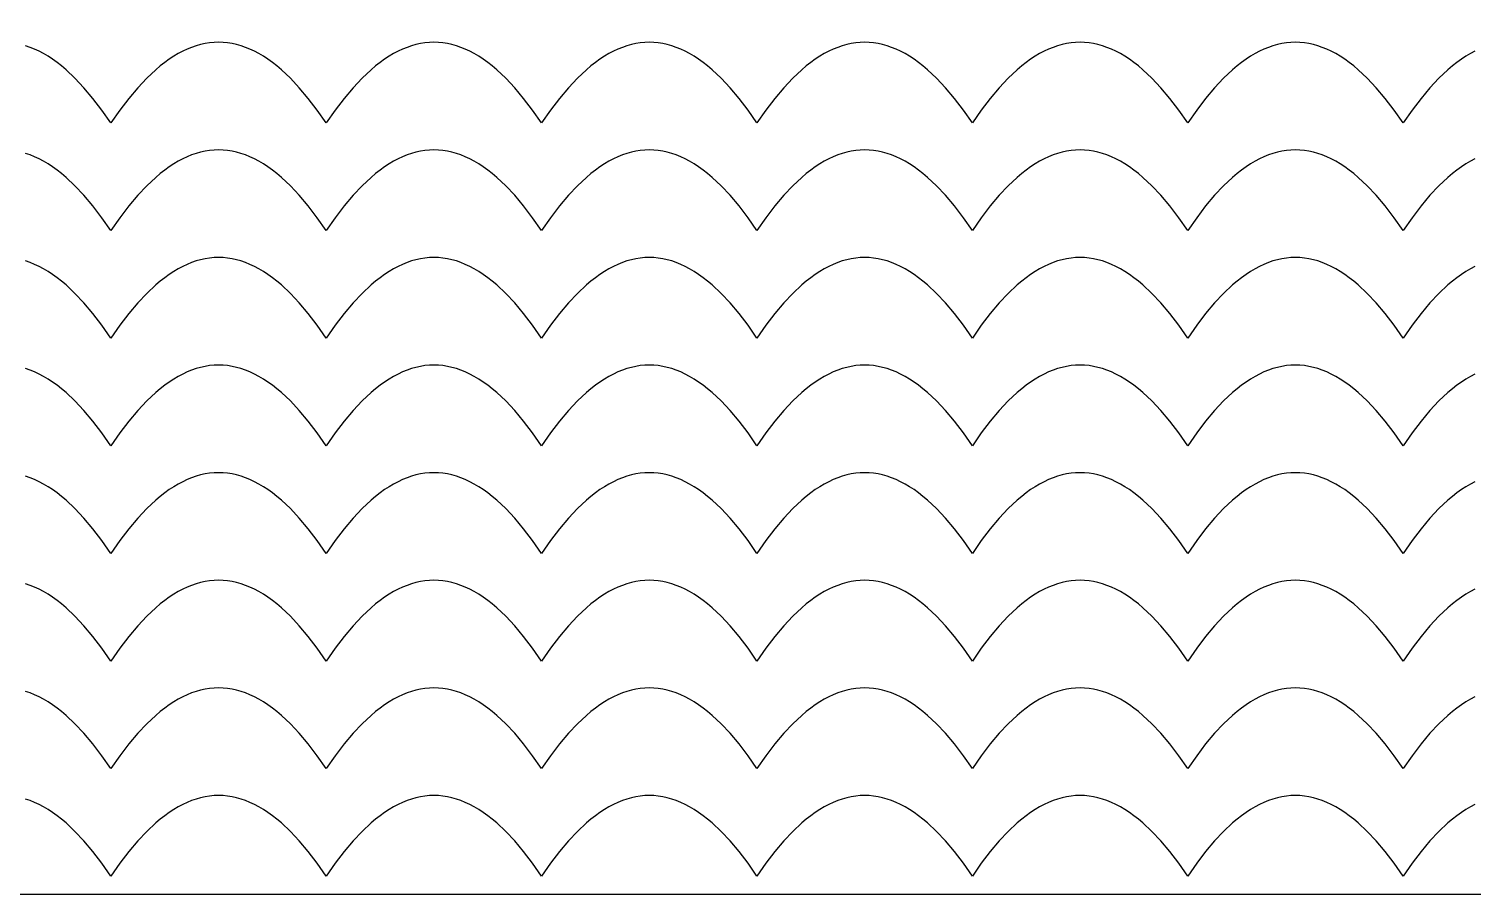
# Model space of a CAD drawing. Extents: x -831 to 1547, y -1426 to -385.
# Drawn here: x 124.4 to 184.7, y -740 to -703.8 of the extents above; entities that cross this region are included whole.
import ezdxf

# ---------------------------------------------------------------- set-up
doc = ezdxf.new("R2010")
doc.units = 0
doc.layers.add('CUT', color=18, linetype='CONTINUOUS')
doc.layers.add('ENGRAVE', color=1, linetype='CONTINUOUS')

msp = doc.modelspace()

# ---------------------------------------------------------------- linework, layer by layer
at = {"layer": 'CUT'}
msp.add_lwpolyline([(1.841, -695.709), (-1.159, -695.709), (-1.159, -707.709), (1.842, -707.709), (1.841, -739.959), (253.842, -739.959), (253.842, -663.459), (1.842, -663.459)], close=True, dxfattribs=at)
at = {"layer": 'ENGRAVE'}
for points in [[(184.842, -704.709), (184.654, -704.808), (184.467, -704.92), (184.279, -705.043), (184.092, -705.178), (183.904, -705.324), (183.717, -705.482), (183.342, -705.834), (182.967, -706.232), (182.592, -706.678), (182.217, -707.17), (181.842, -707.709), (181.467, -707.17), (181.092, -706.678), (180.717, -706.232), (180.342, -705.834), (179.967, -705.482), (179.779, -705.324), (179.592, -705.178), (179.404, -705.043), (179.217, -704.92), (179.029, -704.808), (178.842, -704.709), (178.654, -704.621), (178.467, -704.545), (178.279, -704.48), (178.092, -704.428), (177.904, -704.387), (177.717, -704.357), (177.529, -704.34), (177.342, -704.334), (177.154, -704.34), (176.967, -704.357), (176.779, -704.387), (176.592, -704.428), (176.404, -704.48), (176.217, -704.545), (176.029, -704.621), (175.842, -704.709), (175.654, -704.808), (175.467, -704.92), (175.279, -705.043), (175.092, -705.178), (174.904, -705.324), (174.717, -705.482), (174.342, -705.834), (173.967, -706.232), (173.592, -706.678), (173.217, -707.17), (172.842, -707.709), (172.467, -707.17), (172.092, -706.678), (171.717, -706.232), (171.342, -705.834), (170.967, -705.482), (170.779, -705.324), (170.592, -705.178), (170.404, -705.043), (170.217, -704.92), (170.029, -704.808), (169.842, -704.709), (169.654, -704.621), (169.467, -704.545), (169.279, -704.48), (169.092, -704.428), (168.904, -704.387), (168.717, -704.357), (168.529, -704.34), (168.342, -704.334), (168.154, -704.34), (167.967, -704.357), (167.779, -704.387), (167.592, -704.428), (167.404, -704.48), (167.217, -704.545), (167.029, -704.621), (166.842, -704.709), (166.654, -704.808), (166.467, -704.92), (166.279, -705.043), (166.092, -705.178), (165.904, -705.324), (165.717, -705.482), (165.342, -705.834), (164.967, -706.232), (164.592, -706.678), (164.217, -707.17), (163.842, -707.709), (163.467, -707.17), (163.092, -706.678), (162.717, -706.232), (162.342, -705.834), (161.967, -705.482), (161.779, -705.324), (161.592, -705.178), (161.404, -705.043), (161.217, -704.92), (161.029, -704.808), (160.842, -704.709), (160.654, -704.621), (160.467, -704.545), (160.279, -704.48), (160.092, -704.428), (159.904, -704.387), (159.717, -704.357), (159.529, -704.34), (159.342, -704.334), (159.154, -704.34), (158.967, -704.357), (158.779, -704.387), (158.592, -704.428), (158.404, -704.48), (158.217, -704.545), (158.029, -704.621), (157.842, -704.709), (157.654, -704.808), (157.467, -704.92), (157.279, -705.043), (157.092, -705.178), (156.904, -705.324), (156.717, -705.482), (156.342, -705.834), (155.967, -706.232), (155.592, -706.678), (155.217, -707.17), (154.842, -707.709), (154.467, -707.17), (154.092, -706.678), (153.717, -706.232), (153.342, -705.834), (152.967, -705.482), (152.779, -705.324), (152.592, -705.178), (152.404, -705.043), (152.217, -704.92), (152.029, -704.808), (151.842, -704.709), (151.654, -704.621), (151.467, -704.545), (151.279, -704.48), (151.092, -704.428), (150.904, -704.387), (150.717, -704.357), (150.529, -704.34), (150.342, -704.334), (150.154, -704.34), (149.967, -704.357), (149.779, -704.387), (149.592, -704.428), (149.404, -704.48), (149.217, -704.545), (149.029, -704.621), (148.842, -704.709), (148.654, -704.808), (148.467, -704.92), (148.279, -705.043), (148.092, -705.178), (147.904, -705.324), (147.717, -705.482), (147.342, -705.834), (146.967, -706.232), (146.592, -706.678), (146.217, -707.17), (145.842, -707.709), (145.467, -707.17), (145.092, -706.678), (144.717, -706.232), (144.342, -705.834), (143.967, -705.482), (143.779, -705.324), (143.592, -705.178), (143.404, -705.043), (143.217, -704.92), (143.029, -704.808), (142.842, -704.709), (142.654, -704.621), (142.467, -704.545), (142.279, -704.48), (142.092, -704.428), (141.904, -704.387), (141.717, -704.357), (141.529, -704.34), (141.342, -704.334), (141.154, -704.34), (140.967, -704.357), (140.779, -704.387), (140.592, -704.428), (140.404, -704.48), (140.217, -704.545), (140.029, -704.621), (139.842, -704.709), (139.654, -704.809), (139.467, -704.92), (139.279, -705.043), (139.092, -705.178), (138.904, -705.324), (138.717, -705.482), (138.342, -705.834), (137.967, -706.232), (137.592, -706.678), (137.217, -707.17), (136.842, -707.709), (136.467, -707.17), (136.092, -706.678), (135.717, -706.232), (135.342, -705.834), (134.967, -705.482), (134.779, -705.324), (134.592, -705.178), (134.404, -705.043), (134.217, -704.92), (134.029, -704.809), (133.842, -704.709), (133.655, -704.621), (133.467, -704.545), (133.28, -704.48), (133.092, -704.428), (132.905, -704.387), (132.717, -704.357), (132.53, -704.34), (132.342, -704.334), (132.154, -704.34), (131.967, -704.357), (131.779, -704.387), (131.592, -704.428), (131.405, -704.48), (131.217, -704.545), (131.029, -704.621), (130.842, -704.709), (130.655, -704.809), (130.467, -704.92), (130.28, -705.043), (130.092, -705.178), (129.905, -705.324), (129.717, -705.482), (129.342, -705.834), (128.967, -706.232), (128.592, -706.678), (128.217, -707.17), (127.842, -707.709), (127.467, -707.17), (127.092, -706.678), (126.717, -706.232), (126.342, -705.834), (125.967, -705.482), (125.779, -705.324), (125.592, -705.178), (125.405, -705.043), (125.217, -704.92), (125.029, -704.809), (124.842, -704.709), (124.655, -704.621), (124.467, -704.545), (124.28, -704.48)], [(184.842, -709.209), (184.654, -709.308), (184.467, -709.42), (184.279, -709.543), (184.092, -709.678), (183.904, -709.824), (183.717, -709.982), (183.342, -710.334), (182.967, -710.732), (182.592, -711.178), (182.217, -711.67), (181.842, -712.209), (181.467, -711.67), (181.092, -711.178), (180.717, -710.732), (180.342, -710.334), (179.967, -709.982), (179.779, -709.824), (179.592, -709.678), (179.404, -709.543), (179.217, -709.42), (179.029, -709.308), (178.842, -709.209), (178.654, -709.121), (178.467, -709.045), (178.279, -708.98), (178.092, -708.928), (177.904, -708.887), (177.717, -708.857), (177.529, -708.84), (177.342, -708.834), (177.154, -708.84), (176.967, -708.857), (176.779, -708.887), (176.592, -708.928), (176.404, -708.98), (176.217, -709.045), (176.029, -709.121), (175.842, -709.209), (175.654, -709.308), (175.467, -709.42), (175.279, -709.543), (175.092, -709.678), (174.904, -709.824), (174.717, -709.982), (174.342, -710.334), (173.967, -710.732), (173.592, -711.178), (173.217, -711.67), (172.842, -712.209), (172.467, -711.67), (172.092, -711.178), (171.717, -710.732), (171.342, -710.334), (170.967, -709.982), (170.779, -709.824), (170.592, -709.678), (170.404, -709.543), (170.217, -709.42), (170.029, -709.308), (169.842, -709.209), (169.654, -709.121), (169.467, -709.045), (169.279, -708.98), (169.092, -708.928), (168.904, -708.887), (168.717, -708.857), (168.529, -708.84), (168.342, -708.834), (168.154, -708.84), (167.967, -708.857), (167.779, -708.887), (167.592, -708.928), (167.404, -708.98), (167.217, -709.045), (167.029, -709.121), (166.842, -709.209), (166.654, -709.308), (166.467, -709.42), (166.279, -709.543), (166.092, -709.678), (165.904, -709.824), (165.717, -709.982), (165.342, -710.334), (164.967, -710.732), (164.592, -711.178), (164.217, -711.67), (163.842, -712.209), (163.467, -711.67), (163.092, -711.178), (162.717, -710.732), (162.342, -710.334), (161.967, -709.982), (161.779, -709.824), (161.592, -709.678), (161.404, -709.543), (161.217, -709.42), (161.029, -709.308), (160.842, -709.209), (160.654, -709.121), (160.467, -709.045), (160.279, -708.98), (160.092, -708.928), (159.904, -708.887), (159.717, -708.857), (159.529, -708.84), (159.342, -708.834), (159.154, -708.84), (158.967, -708.857), (158.779, -708.887), (158.592, -708.928), (158.404, -708.98), (158.217, -709.045), (158.029, -709.121), (157.842, -709.209), (157.654, -709.308), (157.467, -709.42), (157.279, -709.543), (157.092, -709.678), (156.904, -709.824), (156.717, -709.982), (156.342, -710.334), (155.967, -710.732), (155.592, -711.178), (155.217, -711.67), (154.842, -712.209), (154.467, -711.67), (154.092, -711.178), (153.717, -710.732), (153.342, -710.334), (152.967, -709.982), (152.779, -709.824), (152.592, -709.678), (152.404, -709.543), (152.217, -709.42), (152.029, -709.308), (151.842, -709.209), (151.654, -709.121), (151.467, -709.045), (151.279, -708.98), (151.092, -708.928), (150.904, -708.887), (150.717, -708.857), (150.529, -708.84), (150.342, -708.834), (150.154, -708.84), (149.967, -708.857), (149.779, -708.887), (149.592, -708.928), (149.404, -708.98), (149.217, -709.045), (149.029, -709.121), (148.842, -709.209), (148.654, -709.308), (148.467, -709.42), (148.279, -709.543), (148.092, -709.678), (147.904, -709.824), (147.717, -709.982), (147.342, -710.334), (146.967, -710.732), (146.592, -711.178), (146.217, -711.67), (145.842, -712.209), (145.467, -711.67), (145.092, -711.178), (144.717, -710.732), (144.342, -710.334), (143.967, -709.982), (143.779, -709.824), (143.592, -709.678), (143.404, -709.543), (143.217, -709.42), (143.029, -709.308), (142.842, -709.209), (142.654, -709.121), (142.467, -709.045), (142.279, -708.98), (142.092, -708.928), (141.904, -708.887), (141.717, -708.857), (141.529, -708.84), (141.342, -708.834), (141.154, -708.84), (140.967, -708.857), (140.779, -708.887), (140.592, -708.928), (140.404, -708.98), (140.217, -709.045), (140.029, -709.121), (139.842, -709.209), (139.654, -709.309), (139.467, -709.42), (139.279, -709.543), (139.092, -709.678), (138.904, -709.824), (138.717, -709.982), (138.342, -710.334), (137.967, -710.732), (137.592, -711.178), (137.217, -711.67), (136.842, -712.209), (136.467, -711.67), (136.092, -711.178), (135.717, -710.732), (135.342, -710.334), (134.967, -709.982), (134.779, -709.824), (134.592, -709.678), (134.404, -709.543), (134.217, -709.42), (134.029, -709.309), (133.842, -709.209), (133.654, -709.121), (133.467, -709.045), (133.279, -708.98), (133.092, -708.928), (132.904, -708.887), (132.717, -708.857), (132.529, -708.84), (132.342, -708.834), (132.154, -708.84), (131.967, -708.857), (131.779, -708.887), (131.592, -708.928), (131.404, -708.98), (131.217, -709.045), (131.029, -709.121), (130.842, -709.209), (130.654, -709.309), (130.467, -709.42), (130.279, -709.543), (130.092, -709.678), (129.904, -709.824), (129.717, -709.982), (129.342, -710.334), (128.967, -710.732), (128.592, -711.178), (128.217, -711.67), (127.842, -712.209), (127.467, -711.67), (127.092, -711.178), (126.717, -710.732), (126.342, -710.334), (125.967, -709.982), (125.779, -709.824), (125.592, -709.678), (125.404, -709.543), (125.217, -709.42), (125.029, -709.309), (124.842, -709.209), (124.654, -709.121), (124.467, -709.045), (124.279, -708.98)], [(184.842, -713.709), (184.654, -713.808), (184.467, -713.92), (184.279, -714.043), (184.092, -714.178), (183.904, -714.324), (183.717, -714.482), (183.342, -714.834), (182.967, -715.232), (182.592, -715.678), (182.217, -716.17), (181.842, -716.709), (181.467, -716.17), (181.092, -715.678), (180.717, -715.232), (180.342, -714.834), (179.967, -714.482), (179.779, -714.324), (179.592, -714.178), (179.404, -714.043), (179.217, -713.92), (179.029, -713.808), (178.842, -713.709), (178.654, -713.621), (178.467, -713.545), (178.279, -713.48), (178.092, -713.428), (177.904, -713.387), (177.717, -713.357), (177.529, -713.34), (177.342, -713.334), (177.154, -713.34), (176.967, -713.357), (176.779, -713.387), (176.592, -713.428), (176.404, -713.48), (176.217, -713.545), (176.029, -713.621), (175.842, -713.709), (175.654, -713.808), (175.467, -713.92), (175.279, -714.043), (175.092, -714.178), (174.904, -714.324), (174.717, -714.482), (174.342, -714.834), (173.967, -715.232), (173.592, -715.678), (173.217, -716.17), (172.842, -716.709), (172.467, -716.17), (172.092, -715.678), (171.717, -715.232), (171.342, -714.834), (170.967, -714.482), (170.779, -714.324), (170.592, -714.178), (170.404, -714.043), (170.217, -713.92), (170.029, -713.808), (169.842, -713.709), (169.654, -713.621), (169.467, -713.545), (169.279, -713.48), (169.092, -713.428), (168.904, -713.387), (168.717, -713.357), (168.529, -713.34), (168.342, -713.334), (168.154, -713.34), (167.967, -713.357), (167.779, -713.387), (167.592, -713.428), (167.404, -713.48), (167.217, -713.545), (167.029, -713.621), (166.842, -713.709), (166.654, -713.808), (166.467, -713.92), (166.279, -714.043), (166.092, -714.178), (165.904, -714.324), (165.717, -714.482), (165.342, -714.834), (164.967, -715.232), (164.592, -715.678), (164.217, -716.17), (163.842, -716.709), (163.467, -716.17), (163.092, -715.678), (162.717, -715.232), (162.342, -714.834), (161.967, -714.482), (161.779, -714.324), (161.592, -714.178), (161.404, -714.043), (161.217, -713.92), (161.029, -713.808), (160.842, -713.709), (160.654, -713.621), (160.467, -713.545), (160.279, -713.48), (160.092, -713.428), (159.904, -713.387), (159.717, -713.357), (159.529, -713.34), (159.342, -713.334), (159.154, -713.34), (158.967, -713.357), (158.779, -713.387), (158.592, -713.428), (158.404, -713.48), (158.217, -713.545), (158.029, -713.621), (157.842, -713.709), (157.654, -713.808), (157.467, -713.92), (157.279, -714.043), (157.092, -714.178), (156.904, -714.324), (156.717, -714.482), (156.342, -714.834), (155.967, -715.232), (155.592, -715.678), (155.217, -716.17), (154.842, -716.709), (154.467, -716.17), (154.092, -715.678), (153.717, -715.232), (153.342, -714.834), (152.967, -714.482), (152.779, -714.324), (152.592, -714.178), (152.404, -714.043), (152.217, -713.92), (152.029, -713.808), (151.842, -713.709), (151.654, -713.621), (151.467, -713.545), (151.279, -713.48), (151.092, -713.428), (150.904, -713.387), (150.717, -713.357), (150.529, -713.34), (150.342, -713.334), (150.154, -713.34), (149.967, -713.357), (149.779, -713.387), (149.592, -713.428), (149.404, -713.48), (149.217, -713.545), (149.029, -713.621), (148.842, -713.709), (148.654, -713.808), (148.467, -713.92), (148.279, -714.043), (148.092, -714.178), (147.904, -714.324), (147.717, -714.482), (147.342, -714.834), (146.967, -715.232), (146.592, -715.678), (146.217, -716.17), (145.842, -716.709), (145.467, -716.17), (145.092, -715.678), (144.717, -715.232), (144.342, -714.834), (143.967, -714.482), (143.779, -714.324), (143.592, -714.178), (143.404, -714.043), (143.217, -713.92), (143.029, -713.809), (142.842, -713.709), (142.654, -713.621), (142.467, -713.545), (142.279, -713.48), (142.092, -713.428), (141.904, -713.387), (141.717, -713.357), (141.529, -713.34), (141.342, -713.334), (141.154, -713.34), (140.967, -713.357), (140.779, -713.387), (140.592, -713.428), (140.404, -713.48), (140.217, -713.545), (140.029, -713.621), (139.842, -713.709), (139.654, -713.809), (139.467, -713.92), (139.279, -714.043), (139.092, -714.178), (138.904, -714.324), (138.717, -714.482), (138.342, -714.834), (137.967, -715.232), (137.592, -715.678), (137.217, -716.17), (136.842, -716.709), (136.467, -716.17), (136.092, -715.678), (135.717, -715.232), (135.342, -714.834), (134.967, -714.482), (134.779, -714.324), (134.592, -714.178), (134.404, -714.043), (134.217, -713.92), (134.029, -713.809), (133.842, -713.709), (133.654, -713.621), (133.467, -713.545), (133.279, -713.48), (133.092, -713.428), (132.904, -713.387), (132.717, -713.357), (132.529, -713.34), (132.342, -713.334), (132.154, -713.34), (131.967, -713.357), (131.779, -713.387), (131.592, -713.428), (131.404, -713.48), (131.217, -713.545), (131.029, -713.621), (130.842, -713.709), (130.654, -713.809), (130.467, -713.92), (130.279, -714.043), (130.092, -714.178), (129.904, -714.324), (129.717, -714.482), (129.342, -714.834), (128.967, -715.232), (128.592, -715.678), (128.217, -716.17), (127.842, -716.709), (127.467, -716.17), (127.092, -715.678), (126.717, -715.232), (126.342, -714.834), (125.967, -714.482), (125.779, -714.324), (125.592, -714.178), (125.404, -714.043), (125.217, -713.92), (125.029, -713.809), (124.842, -713.709), (124.654, -713.621), (124.467, -713.545), (124.279, -713.48)], [(184.842, -718.209), (184.654, -718.308), (184.467, -718.42), (184.279, -718.543), (184.092, -718.678), (183.904, -718.824), (183.717, -718.982), (183.342, -719.334), (182.967, -719.732), (182.592, -720.178), (182.217, -720.67), (181.842, -721.209), (181.467, -720.67), (181.092, -720.178), (180.717, -719.732), (180.342, -719.334), (179.967, -718.982), (179.779, -718.824), (179.592, -718.678), (179.404, -718.543), (179.217, -718.42), (179.029, -718.308), (178.842, -718.209), (178.654, -718.121), (178.467, -718.045), (178.279, -717.98), (178.092, -717.928), (177.904, -717.887), (177.717, -717.857), (177.529, -717.84), (177.342, -717.834), (177.154, -717.84), (176.967, -717.857), (176.779, -717.887), (176.592, -717.928), (176.404, -717.98), (176.217, -718.045), (176.029, -718.121), (175.842, -718.209), (175.654, -718.308), (175.467, -718.42), (175.279, -718.543), (175.092, -718.678), (174.904, -718.824), (174.717, -718.982), (174.342, -719.334), (173.967, -719.732), (173.592, -720.178), (173.217, -720.67), (172.842, -721.209), (172.467, -720.67), (172.092, -720.178), (171.717, -719.732), (171.342, -719.334), (170.967, -718.982), (170.779, -718.824), (170.592, -718.678), (170.404, -718.543), (170.217, -718.42), (170.029, -718.308), (169.842, -718.209), (169.654, -718.121), (169.467, -718.045), (169.279, -717.98), (169.092, -717.928), (168.904, -717.887), (168.717, -717.857), (168.529, -717.84), (168.342, -717.834), (168.154, -717.84), (167.967, -717.857), (167.779, -717.887), (167.592, -717.928), (167.404, -717.98), (167.217, -718.045), (167.029, -718.121), (166.842, -718.209), (166.654, -718.308), (166.467, -718.42), (166.279, -718.543), (166.092, -718.678), (165.904, -718.824), (165.717, -718.982), (165.342, -719.334), (164.967, -719.732), (164.592, -720.178), (164.217, -720.67), (163.842, -721.209), (163.467, -720.67), (163.092, -720.178), (162.717, -719.732), (162.342, -719.334), (161.967, -718.982), (161.779, -718.824), (161.592, -718.678), (161.404, -718.543), (161.217, -718.42), (161.029, -718.308), (160.842, -718.209), (160.654, -718.121), (160.467, -718.045), (160.279, -717.98), (160.092, -717.928), (159.904, -717.887), (159.717, -717.857), (159.529, -717.84), (159.342, -717.834), (159.154, -717.84), (158.967, -717.857), (158.779, -717.887), (158.592, -717.928), (158.404, -717.98), (158.217, -718.045), (158.029, -718.121), (157.842, -718.209), (157.654, -718.308), (157.467, -718.42), (157.279, -718.543), (157.092, -718.678), (156.904, -718.824), (156.717, -718.982), (156.342, -719.334), (155.967, -719.732), (155.592, -720.178), (155.217, -720.67), (154.842, -721.209), (154.467, -720.67), (154.092, -720.178), (153.717, -719.732), (153.342, -719.334), (152.967, -718.982), (152.779, -718.824), (152.592, -718.678), (152.404, -718.543), (152.217, -718.42), (152.029, -718.308), (151.842, -718.209), (151.654, -718.121), (151.467, -718.045), (151.279, -717.98), (151.092, -717.928), (150.904, -717.887), (150.717, -717.857), (150.529, -717.84), (150.342, -717.834), (150.154, -717.84), (149.967, -717.857), (149.779, -717.887), (149.592, -717.928), (149.404, -717.98), (149.217, -718.045), (149.029, -718.121), (148.842, -718.209), (148.654, -718.308), (148.467, -718.42), (148.279, -718.543), (148.092, -718.678), (147.904, -718.824), (147.717, -718.982), (147.342, -719.334), (146.967, -719.732), (146.592, -720.178), (146.217, -720.67), (145.842, -721.209), (145.467, -720.67), (145.092, -720.178), (144.717, -719.732), (144.342, -719.334), (143.967, -718.982), (143.779, -718.824), (143.592, -718.678), (143.404, -718.543), (143.217, -718.42), (143.029, -718.308), (142.842, -718.209), (142.654, -718.121), (142.467, -718.045), (142.279, -717.98), (142.092, -717.928), (141.904, -717.887), (141.717, -717.857), (141.529, -717.84), (141.342, -717.834), (141.154, -717.84), (140.967, -717.857), (140.779, -717.887), (140.592, -717.928), (140.404, -717.98), (140.217, -718.045), (140.029, -718.121), (139.842, -718.209), (139.654, -718.308), (139.467, -718.42), (139.279, -718.543), (139.092, -718.678), (138.904, -718.824), (138.717, -718.982), (138.342, -719.334), (137.967, -719.732), (137.592, -720.178), (137.217, -720.67), (136.842, -721.209), (136.467, -720.67), (136.092, -720.178), (135.717, -719.732), (135.342, -719.334), (134.967, -718.982), (134.779, -718.824), (134.592, -718.678), (134.404, -718.543), (134.217, -718.42), (134.029, -718.309), (133.842, -718.209), (133.654, -718.121), (133.467, -718.045), (133.279, -717.98), (133.092, -717.928), (132.904, -717.887), (132.717, -717.857), (132.529, -717.84), (132.342, -717.834), (132.154, -717.84), (131.967, -717.857), (131.779, -717.887), (131.592, -717.928), (131.404, -717.98), (131.217, -718.045), (131.029, -718.121), (130.842, -718.209), (130.654, -718.309), (130.467, -718.42), (130.279, -718.543), (130.092, -718.678), (129.904, -718.824), (129.717, -718.982), (129.342, -719.334), (128.967, -719.732), (128.592, -720.178), (128.217, -720.67), (127.842, -721.209), (127.467, -720.67), (127.092, -720.178), (126.717, -719.732), (126.342, -719.334), (125.967, -718.982), (125.779, -718.824), (125.592, -718.678), (125.404, -718.543), (125.217, -718.42), (125.029, -718.309), (124.842, -718.209), (124.654, -718.121), (124.467, -718.045), (124.279, -717.98)], [(184.842, -722.709), (184.654, -722.808), (184.467, -722.92), (184.279, -723.043), (184.092, -723.178), (183.904, -723.324), (183.717, -723.482), (183.342, -723.834), (182.967, -724.232), (182.592, -724.678), (182.217, -725.17), (181.842, -725.709), (181.467, -725.17), (181.092, -724.678), (180.717, -724.232), (180.342, -723.834), (179.967, -723.482), (179.779, -723.324), (179.592, -723.178), (179.404, -723.043), (179.217, -722.92), (179.029, -722.808), (178.842, -722.709), (178.654, -722.621), (178.467, -722.545), (178.279, -722.48), (178.092, -722.428), (177.904, -722.387), (177.717, -722.357), (177.529, -722.34), (177.342, -722.334), (177.154, -722.34), (176.967, -722.357), (176.779, -722.387), (176.592, -722.428), (176.404, -722.48), (176.217, -722.545), (176.029, -722.621), (175.842, -722.709), (175.654, -722.808), (175.467, -722.92), (175.279, -723.043), (175.092, -723.178), (174.904, -723.324), (174.717, -723.482), (174.342, -723.834), (173.967, -724.232), (173.592, -724.678), (173.217, -725.17), (172.842, -725.709), (172.467, -725.17), (172.092, -724.678), (171.717, -724.232), (171.342, -723.834), (170.967, -723.482), (170.779, -723.324), (170.592, -723.178), (170.404, -723.043), (170.217, -722.92), (170.029, -722.808), (169.842, -722.709), (169.654, -722.621), (169.467, -722.545), (169.279, -722.48), (169.092, -722.428), (168.904, -722.387), (168.717, -722.357), (168.529, -722.34), (168.342, -722.334), (168.154, -722.34), (167.967, -722.357), (167.779, -722.387), (167.592, -722.428), (167.404, -722.48), (167.217, -722.545), (167.029, -722.621), (166.842, -722.709), (166.654, -722.808), (166.467, -722.92), (166.279, -723.043), (166.092, -723.178), (165.904, -723.324), (165.717, -723.482), (165.342, -723.834), (164.967, -724.232), (164.592, -724.678), (164.217, -725.17), (163.842, -725.709), (163.467, -725.17), (163.092, -724.678), (162.717, -724.232), (162.342, -723.834), (161.967, -723.482), (161.779, -723.324), (161.592, -723.178), (161.404, -723.043), (161.217, -722.92), (161.029, -722.808), (160.842, -722.709), (160.654, -722.621), (160.467, -722.545), (160.279, -722.48), (160.092, -722.428), (159.904, -722.387), (159.717, -722.357), (159.529, -722.34), (159.342, -722.334), (159.154, -722.34), (158.967, -722.357), (158.779, -722.387), (158.592, -722.428), (158.404, -722.48), (158.217, -722.545), (158.029, -722.621), (157.842, -722.709), (157.654, -722.808), (157.467, -722.92), (157.279, -723.043), (157.092, -723.178), (156.904, -723.324), (156.717, -723.482), (156.342, -723.834), (155.967, -724.232), (155.592, -724.678), (155.217, -725.17), (154.842, -725.709), (154.467, -725.17), (154.092, -724.678), (153.717, -724.232), (153.342, -723.834), (152.967, -723.482), (152.779, -723.324), (152.592, -723.178), (152.404, -723.043), (152.217, -722.92), (152.029, -722.808), (151.842, -722.709), (151.654, -722.621), (151.467, -722.545), (151.279, -722.48), (151.092, -722.428), (150.904, -722.387), (150.717, -722.357), (150.529, -722.34), (150.342, -722.334), (150.154, -722.34), (149.967, -722.357), (149.779, -722.387), (149.592, -722.428), (149.404, -722.48), (149.217, -722.545), (149.029, -722.621), (148.842, -722.709), (148.654, -722.808), (148.467, -722.92), (148.279, -723.043), (148.092, -723.178), (147.904, -723.324), (147.717, -723.482), (147.342, -723.834), (146.967, -724.232), (146.592, -724.678), (146.217, -725.17), (145.842, -725.709), (145.467, -725.17), (145.092, -724.678), (144.717, -724.232), (144.342, -723.834), (143.967, -723.482), (143.779, -723.324), (143.592, -723.178), (143.404, -723.043), (143.217, -722.92), (143.029, -722.808), (142.842, -722.709), (142.654, -722.621), (142.467, -722.545), (142.279, -722.48), (142.092, -722.428), (141.904, -722.387), (141.717, -722.357), (141.529, -722.34), (141.342, -722.334), (141.154, -722.34), (140.967, -722.357), (140.779, -722.387), (140.592, -722.428), (140.404, -722.48), (140.217, -722.545), (140.029, -722.621), (139.842, -722.709), (139.654, -722.808), (139.467, -722.92), (139.279, -723.043), (139.092, -723.178), (138.904, -723.324), (138.717, -723.482), (138.342, -723.834), (137.967, -724.232), (137.592, -724.678), (137.217, -725.17), (136.842, -725.709), (136.467, -725.17), (136.092, -724.678), (135.717, -724.232), (135.342, -723.834), (134.967, -723.482), (134.779, -723.324), (134.592, -723.178), (134.404, -723.043), (134.217, -722.92), (134.029, -722.809), (133.842, -722.709), (133.655, -722.621), (133.467, -722.545), (133.28, -722.48), (133.092, -722.428), (132.905, -722.387), (132.717, -722.357), (132.53, -722.34), (132.342, -722.334), (132.154, -722.34), (131.967, -722.357), (131.779, -722.387), (131.592, -722.428), (131.405, -722.48), (131.217, -722.545), (131.029, -722.621), (130.842, -722.709), (130.655, -722.809), (130.467, -722.92), (130.28, -723.043), (130.092, -723.178), (129.905, -723.324), (129.717, -723.482), (129.342, -723.834), (128.967, -724.232), (128.592, -724.678), (128.217, -725.17), (127.842, -725.709), (127.467, -725.17), (127.092, -724.678), (126.717, -724.232), (126.342, -723.834), (125.967, -723.482), (125.779, -723.324), (125.592, -723.178), (125.405, -723.043), (125.217, -722.92), (125.029, -722.809), (124.842, -722.709), (124.655, -722.621), (124.467, -722.545), (124.28, -722.48)], [(184.842, -727.209), (184.654, -727.308), (184.467, -727.42), (184.279, -727.543), (184.092, -727.678), (183.904, -727.824), (183.717, -727.982), (183.342, -728.334), (182.967, -728.732), (182.592, -729.178), (182.217, -729.67), (181.842, -730.209), (181.467, -729.67), (181.092, -729.178), (180.717, -728.732), (180.342, -728.334), (179.967, -727.982), (179.779, -727.824), (179.592, -727.678), (179.404, -727.543), (179.217, -727.42), (179.029, -727.308), (178.842, -727.209), (178.654, -727.121), (178.467, -727.045), (178.279, -726.98), (178.092, -726.928), (177.904, -726.887), (177.717, -726.857), (177.529, -726.84), (177.342, -726.834), (177.154, -726.84), (176.967, -726.857), (176.779, -726.887), (176.592, -726.928), (176.404, -726.98), (176.217, -727.045), (176.029, -727.121), (175.842, -727.209), (175.654, -727.308), (175.467, -727.42), (175.279, -727.543), (175.092, -727.678), (174.904, -727.824), (174.717, -727.982), (174.342, -728.334), (173.967, -728.732), (173.592, -729.178), (173.217, -729.67), (172.842, -730.209), (172.467, -729.67), (172.092, -729.178), (171.717, -728.732), (171.342, -728.334), (170.967, -727.982), (170.779, -727.824), (170.592, -727.678), (170.404, -727.543), (170.217, -727.42), (170.029, -727.308), (169.842, -727.209), (169.654, -727.121), (169.467, -727.045), (169.279, -726.98), (169.092, -726.928), (168.904, -726.887), (168.717, -726.857), (168.529, -726.84), (168.342, -726.834), (168.154, -726.84), (167.967, -726.857), (167.779, -726.887), (167.592, -726.928), (167.404, -726.98), (167.217, -727.045), (167.029, -727.121), (166.842, -727.209), (166.654, -727.308), (166.467, -727.42), (166.279, -727.543), (166.092, -727.678), (165.904, -727.824), (165.717, -727.982), (165.342, -728.334), (164.967, -728.732), (164.592, -729.178), (164.217, -729.67), (163.842, -730.209), (163.467, -729.67), (163.092, -729.178), (162.717, -728.732), (162.342, -728.334), (161.967, -727.982), (161.779, -727.824), (161.592, -727.678), (161.404, -727.543), (161.217, -727.42), (161.029, -727.308), (160.842, -727.209), (160.654, -727.121), (160.467, -727.045), (160.279, -726.98), (160.092, -726.928), (159.904, -726.887), (159.717, -726.857), (159.529, -726.84), (159.342, -726.834), (159.154, -726.84), (158.967, -726.857), (158.779, -726.887), (158.592, -726.928), (158.404, -726.98), (158.217, -727.045), (158.029, -727.121), (157.842, -727.209), (157.654, -727.308), (157.467, -727.42), (157.279, -727.543), (157.092, -727.678), (156.904, -727.824), (156.717, -727.982), (156.342, -728.334), (155.967, -728.732), (155.592, -729.178), (155.217, -729.67), (154.842, -730.209), (154.467, -729.67), (154.092, -729.178), (153.717, -728.732), (153.342, -728.334), (152.967, -727.982), (152.779, -727.824), (152.592, -727.678), (152.404, -727.543), (152.217, -727.42), (152.029, -727.308), (151.842, -727.209), (151.654, -727.121), (151.467, -727.045), (151.279, -726.98), (151.092, -726.928), (150.904, -726.887), (150.717, -726.857), (150.529, -726.84), (150.342, -726.834), (150.154, -726.84), (149.967, -726.857), (149.779, -726.887), (149.592, -726.928), (149.404, -726.98), (149.217, -727.045), (149.029, -727.121), (148.842, -727.209), (148.654, -727.308), (148.467, -727.42), (148.279, -727.543), (148.092, -727.678), (147.904, -727.824), (147.717, -727.982), (147.342, -728.334), (146.967, -728.732), (146.592, -729.178), (146.217, -729.67), (145.842, -730.209), (145.467, -729.67), (145.092, -729.178), (144.717, -728.732), (144.342, -728.334), (143.967, -727.982), (143.779, -727.824), (143.592, -727.678), (143.404, -727.543), (143.217, -727.42), (143.029, -727.309), (142.842, -727.209), (142.654, -727.121), (142.467, -727.045), (142.279, -726.98), (142.092, -726.928), (141.904, -726.887), (141.717, -726.857), (141.529, -726.84), (141.342, -726.834), (141.154, -726.84), (140.967, -726.857), (140.779, -726.887), (140.592, -726.928), (140.404, -726.98), (140.217, -727.045), (140.029, -727.121), (139.842, -727.209), (139.654, -727.309), (139.467, -727.42), (139.279, -727.543), (139.092, -727.678), (138.904, -727.824), (138.717, -727.982), (138.342, -728.334), (137.967, -728.732), (137.592, -729.178), (137.217, -729.67), (136.842, -730.209), (136.467, -729.67), (136.092, -729.178), (135.717, -728.732), (135.342, -728.334), (134.967, -727.982), (134.779, -727.824), (134.592, -727.678), (134.404, -727.543), (134.217, -727.42), (134.029, -727.309), (133.842, -727.209), (133.655, -727.121), (133.467, -727.045), (133.28, -726.98), (133.092, -726.928), (132.905, -726.887), (132.717, -726.857), (132.53, -726.84), (132.342, -726.834), (132.154, -726.84), (131.967, -726.857), (131.779, -726.887), (131.592, -726.928), (131.405, -726.98), (131.217, -727.045), (131.029, -727.121), (130.842, -727.209), (130.655, -727.309), (130.467, -727.42), (130.28, -727.543), (130.092, -727.678), (129.905, -727.824), (129.717, -727.982), (129.342, -728.334), (128.967, -728.732), (128.592, -729.178), (128.217, -729.67), (127.842, -730.209), (127.467, -729.67), (127.092, -729.178), (126.717, -728.732), (126.342, -728.334), (125.967, -727.982), (125.779, -727.824), (125.592, -727.678), (125.405, -727.543), (125.217, -727.42), (125.029, -727.309), (124.842, -727.209), (124.655, -727.121), (124.467, -727.045), (124.28, -726.98)], [(184.842, -731.709), (184.654, -731.808), (184.467, -731.92), (184.279, -732.043), (184.092, -732.178), (183.904, -732.324), (183.717, -732.482), (183.342, -732.834), (182.967, -733.232), (182.592, -733.678), (182.217, -734.17), (181.842, -734.709), (181.467, -734.17), (181.092, -733.678), (180.717, -733.232), (180.342, -732.834), (179.967, -732.482), (179.779, -732.324), (179.592, -732.178), (179.404, -732.043), (179.217, -731.92), (179.029, -731.808), (178.842, -731.709), (178.654, -731.621), (178.467, -731.545), (178.279, -731.48), (178.092, -731.428), (177.904, -731.387), (177.717, -731.357), (177.529, -731.34), (177.342, -731.334), (177.154, -731.34), (176.967, -731.357), (176.779, -731.387), (176.592, -731.428), (176.404, -731.48), (176.217, -731.545), (176.029, -731.621), (175.842, -731.709), (175.654, -731.808), (175.467, -731.92), (175.279, -732.043), (175.092, -732.178), (174.904, -732.324), (174.717, -732.482), (174.342, -732.834), (173.967, -733.232), (173.592, -733.678), (173.217, -734.17), (172.842, -734.709), (172.467, -734.17), (172.092, -733.678), (171.717, -733.232), (171.342, -732.834), (170.967, -732.482), (170.779, -732.324), (170.592, -732.178), (170.404, -732.043), (170.217, -731.92), (170.029, -731.808), (169.842, -731.709), (169.654, -731.621), (169.467, -731.545), (169.279, -731.48), (169.092, -731.428), (168.904, -731.387), (168.717, -731.357), (168.529, -731.34), (168.342, -731.334), (168.154, -731.34), (167.967, -731.357), (167.779, -731.387), (167.592, -731.428), (167.404, -731.48), (167.217, -731.545), (167.029, -731.621), (166.842, -731.709), (166.654, -731.808), (166.467, -731.92), (166.279, -732.043), (166.092, -732.178), (165.904, -732.324), (165.717, -732.482), (165.342, -732.834), (164.967, -733.232), (164.592, -733.678), (164.217, -734.17), (163.842, -734.709), (163.467, -734.17), (163.092, -733.678), (162.717, -733.232), (162.342, -732.834), (161.967, -732.482), (161.779, -732.324), (161.592, -732.178), (161.404, -732.043), (161.217, -731.92), (161.029, -731.808), (160.842, -731.709), (160.654, -731.621), (160.467, -731.545), (160.279, -731.48), (160.092, -731.428), (159.904, -731.387), (159.717, -731.357), (159.529, -731.34), (159.342, -731.334), (159.154, -731.34), (158.967, -731.357), (158.779, -731.387), (158.592, -731.428), (158.404, -731.48), (158.217, -731.545), (158.029, -731.621), (157.842, -731.709), (157.654, -731.808), (157.467, -731.92), (157.279, -732.043), (157.092, -732.178), (156.904, -732.324), (156.717, -732.482), (156.342, -732.834), (155.967, -733.232), (155.592, -733.678), (155.217, -734.17), (154.842, -734.709), (154.467, -734.17), (154.092, -733.678), (153.717, -733.232), (153.342, -732.834), (152.967, -732.482), (152.779, -732.324), (152.592, -732.178), (152.404, -732.043), (152.217, -731.92), (152.029, -731.808), (151.842, -731.709), (151.654, -731.621), (151.467, -731.545), (151.279, -731.48), (151.092, -731.428), (150.904, -731.387), (150.717, -731.357), (150.529, -731.34), (150.342, -731.334), (150.154, -731.34), (149.967, -731.357), (149.779, -731.387), (149.592, -731.428), (149.404, -731.48), (149.217, -731.545), (149.029, -731.621), (148.842, -731.709), (148.654, -731.808), (148.467, -731.92), (148.279, -732.043), (148.092, -732.178), (147.904, -732.324), (147.717, -732.482), (147.342, -732.834), (146.967, -733.232), (146.592, -733.678), (146.217, -734.17), (145.842, -734.709), (145.467, -734.17), (145.092, -733.678), (144.717, -733.232), (144.342, -732.834), (143.967, -732.482), (143.779, -732.324), (143.592, -732.178), (143.404, -732.043), (143.217, -731.92), (143.029, -731.808), (142.842, -731.709), (142.654, -731.621), (142.467, -731.545), (142.279, -731.48), (142.092, -731.428), (141.904, -731.387), (141.717, -731.357), (141.529, -731.34), (141.342, -731.334), (141.154, -731.34), (140.967, -731.357), (140.779, -731.387), (140.592, -731.428), (140.404, -731.48), (140.217, -731.545), (140.029, -731.621), (139.842, -731.709), (139.654, -731.808), (139.467, -731.92), (139.279, -732.043), (139.092, -732.178), (138.904, -732.324), (138.717, -732.482), (138.342, -732.834), (137.967, -733.232), (137.592, -733.678), (137.217, -734.17), (136.842, -734.709), (136.467, -734.17), (136.092, -733.678), (135.717, -733.232), (135.342, -732.834), (134.967, -732.482), (134.779, -732.324), (134.592, -732.178), (134.404, -732.043), (134.217, -731.92), (134.029, -731.809), (133.842, -731.709), (133.655, -731.621), (133.467, -731.545), (133.28, -731.48), (133.092, -731.428), (132.905, -731.387), (132.717, -731.357), (132.53, -731.34), (132.342, -731.334), (132.154, -731.34), (131.967, -731.357), (131.779, -731.387), (131.592, -731.428), (131.405, -731.48), (131.217, -731.545), (131.029, -731.621), (130.842, -731.709), (130.655, -731.809), (130.467, -731.92), (130.28, -732.043), (130.092, -732.178), (129.905, -732.324), (129.717, -732.482), (129.342, -732.834), (128.967, -733.232), (128.592, -733.678), (128.217, -734.17), (127.842, -734.709), (127.467, -734.17), (127.092, -733.678), (126.717, -733.232), (126.342, -732.834), (125.967, -732.482), (125.779, -732.324), (125.592, -732.178), (125.405, -732.043), (125.217, -731.92), (125.029, -731.809), (124.842, -731.709), (124.655, -731.621), (124.467, -731.545), (124.28, -731.48)], [(184.842, -736.209), (184.654, -736.308), (184.467, -736.42), (184.279, -736.543), (184.092, -736.678), (183.904, -736.824), (183.717, -736.982), (183.342, -737.334), (182.967, -737.732), (182.592, -738.178), (182.217, -738.67), (181.842, -739.209), (181.467, -738.67), (181.092, -738.178), (180.717, -737.732), (180.342, -737.334), (179.967, -736.982), (179.779, -736.824), (179.592, -736.678), (179.404, -736.543), (179.217, -736.42), (179.029, -736.308), (178.842, -736.209), (178.654, -736.121), (178.467, -736.045), (178.279, -735.98), (178.092, -735.928), (177.904, -735.887), (177.717, -735.857), (177.529, -735.84), (177.342, -735.834), (177.154, -735.84), (176.967, -735.857), (176.779, -735.887), (176.592, -735.928), (176.404, -735.98), (176.217, -736.045), (176.029, -736.121), (175.842, -736.209), (175.654, -736.308), (175.467, -736.42), (175.279, -736.543), (175.092, -736.678), (174.904, -736.824), (174.717, -736.982), (174.342, -737.334), (173.967, -737.732), (173.592, -738.178), (173.217, -738.67), (172.842, -739.209), (172.467, -738.67), (172.092, -738.178), (171.717, -737.732), (171.342, -737.334), (170.967, -736.982), (170.779, -736.824), (170.592, -736.678), (170.404, -736.543), (170.217, -736.42), (170.029, -736.308), (169.842, -736.209), (169.654, -736.121), (169.467, -736.045), (169.279, -735.98), (169.092, -735.928), (168.904, -735.887), (168.717, -735.857), (168.529, -735.84), (168.342, -735.834), (168.154, -735.84), (167.967, -735.857), (167.779, -735.887), (167.592, -735.928), (167.404, -735.98), (167.217, -736.045), (167.029, -736.121), (166.842, -736.209), (166.654, -736.308), (166.467, -736.42), (166.279, -736.543), (166.092, -736.678), (165.904, -736.824), (165.717, -736.982), (165.342, -737.334), (164.967, -737.732), (164.592, -738.178), (164.217, -738.67), (163.842, -739.209), (163.467, -738.67), (163.092, -738.178), (162.717, -737.732), (162.342, -737.334), (161.967, -736.982), (161.779, -736.824), (161.592, -736.678), (161.404, -736.543), (161.217, -736.42), (161.029, -736.308), (160.842, -736.209), (160.654, -736.121), (160.467, -736.045), (160.279, -735.98), (160.092, -735.928), (159.904, -735.887), (159.717, -735.857), (159.529, -735.84), (159.342, -735.834), (159.154, -735.84), (158.967, -735.857), (158.779, -735.887), (158.592, -735.928), (158.404, -735.98), (158.217, -736.045), (158.029, -736.121), (157.842, -736.209), (157.654, -736.308), (157.467, -736.42), (157.279, -736.543), (157.092, -736.678), (156.904, -736.824), (156.717, -736.982), (156.342, -737.334), (155.967, -737.732), (155.592, -738.178), (155.217, -738.67), (154.842, -739.209), (154.467, -738.67), (154.092, -738.178), (153.717, -737.732), (153.342, -737.334), (152.967, -736.982), (152.779, -736.824), (152.592, -736.678), (152.404, -736.543), (152.217, -736.42), (152.029, -736.308), (151.842, -736.209), (151.654, -736.121), (151.467, -736.045), (151.279, -735.98), (151.092, -735.928), (150.904, -735.887), (150.717, -735.857), (150.529, -735.84), (150.342, -735.834), (150.154, -735.84), (149.967, -735.857), (149.779, -735.887), (149.592, -735.928), (149.404, -735.98), (149.217, -736.045), (149.029, -736.121), (148.842, -736.209), (148.654, -736.309), (148.467, -736.42), (148.279, -736.543), (148.092, -736.678), (147.904, -736.824), (147.717, -736.982), (147.342, -737.334), (146.967, -737.732), (146.592, -738.178), (146.217, -738.67), (145.842, -739.209), (145.467, -738.67), (145.092, -738.178), (144.717, -737.732), (144.342, -737.334), (143.967, -736.982), (143.779, -736.824), (143.592, -736.678), (143.404, -736.543), (143.217, -736.42), (143.029, -736.309), (142.842, -736.209), (142.654, -736.121), (142.467, -736.045), (142.279, -735.98), (142.092, -735.928), (141.904, -735.887), (141.717, -735.857), (141.529, -735.84), (141.342, -735.834), (141.154, -735.84), (140.967, -735.857), (140.779, -735.887), (140.592, -735.928), (140.404, -735.98), (140.217, -736.045), (140.029, -736.121), (139.842, -736.209), (139.654, -736.309), (139.467, -736.42), (139.279, -736.543), (139.092, -736.678), (138.904, -736.824), (138.717, -736.982), (138.342, -737.334), (137.967, -737.732), (137.592, -738.178), (137.217, -738.67), (136.842, -739.209), (136.467, -738.67), (136.092, -738.178), (135.717, -737.732), (135.342, -737.334), (134.967, -736.982), (134.779, -736.824), (134.592, -736.678), (134.404, -736.543), (134.217, -736.42), (134.029, -736.309), (133.842, -736.209), (133.655, -736.121), (133.467, -736.045), (133.28, -735.98), (133.092, -735.928), (132.905, -735.887), (132.717, -735.857), (132.53, -735.84), (132.342, -735.834), (132.154, -735.84), (131.967, -735.857), (131.779, -735.887), (131.592, -735.928), (131.405, -735.98), (131.217, -736.045), (131.029, -736.121), (130.842, -736.209), (130.655, -736.309), (130.467, -736.42), (130.28, -736.543), (130.092, -736.678), (129.905, -736.824), (129.717, -736.982), (129.342, -737.334), (128.967, -737.732), (128.592, -738.178), (128.217, -738.67), (127.842, -739.209), (127.467, -738.67), (127.092, -738.178), (126.717, -737.732), (126.342, -737.334), (125.967, -736.982), (125.779, -736.824), (125.592, -736.678), (125.405, -736.543), (125.217, -736.42), (125.029, -736.309), (124.842, -736.209), (124.655, -736.121), (124.467, -736.045), (124.28, -735.98)]]:
    msp.add_lwpolyline(points, dxfattribs=at)

doc.saveas('drawing.dxf')
